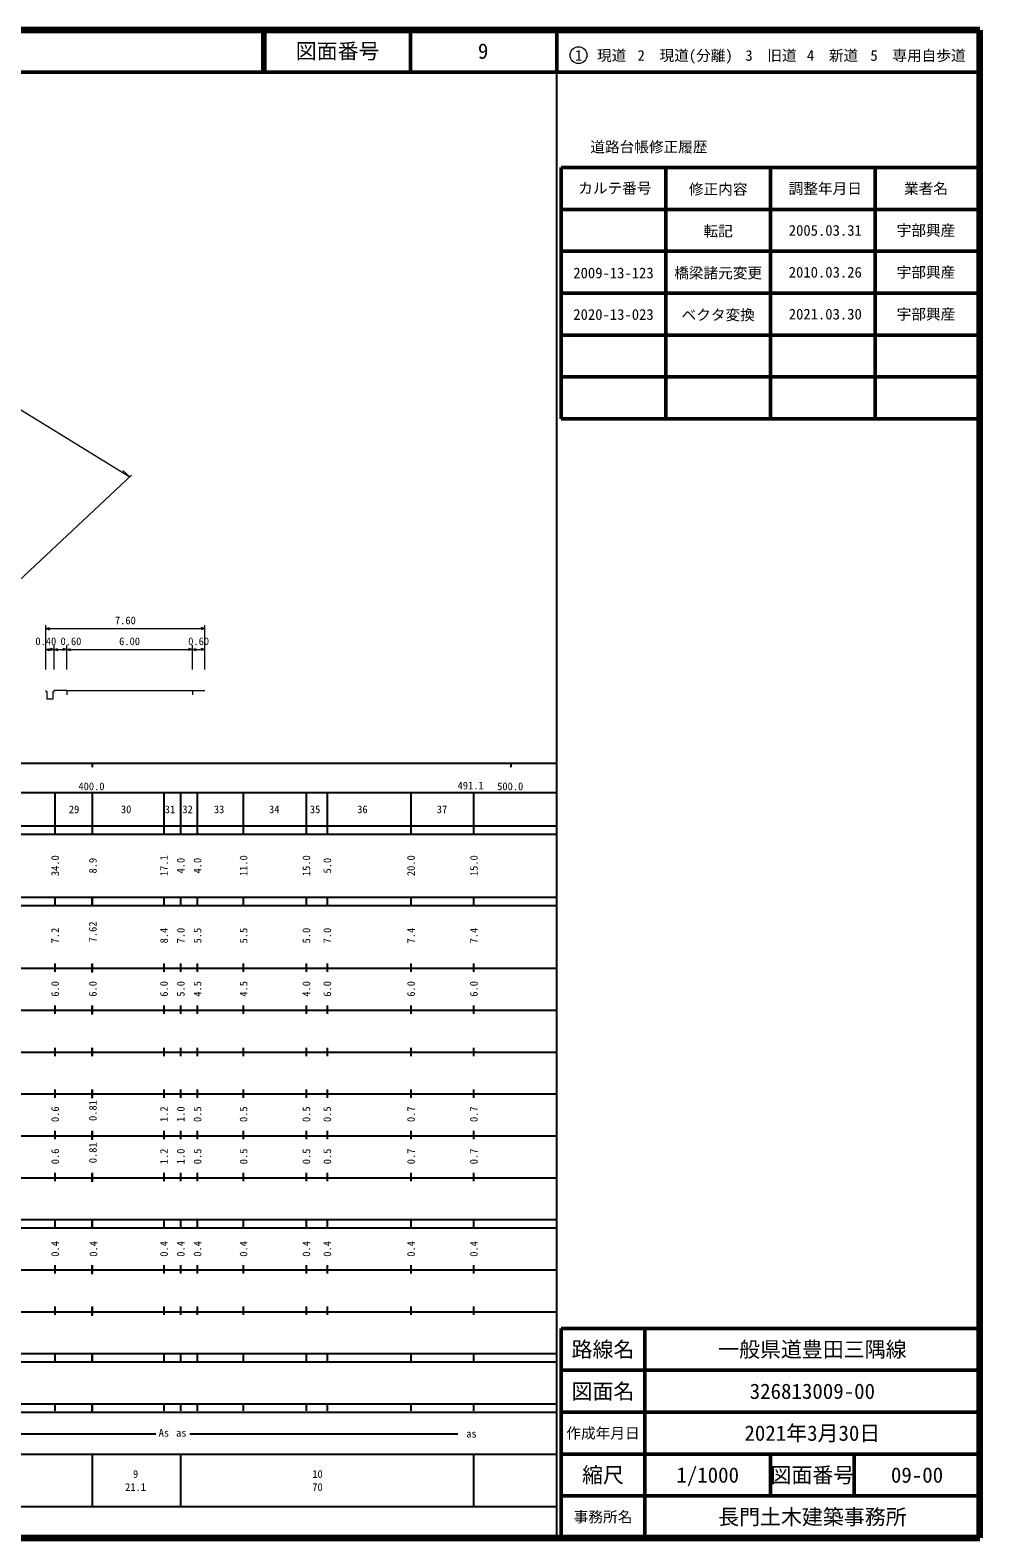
# Model space of a CAD drawing. Units: millimetres on the paper, with parts at other scales. Extents: x 40 to 680, y 20 to 380.
# Drawn here: x 453.2 to 680, y 20 to 380 of the extents above; entities that cross this region are included whole.
import ezdxf
from ezdxf.enums import TextEntityAlignment as Align

# ---------------------------------------------------------------- set-up
doc = ezdxf.new("R2010")
doc.units = ezdxf.units.MM
for name, color, linetype, lineweight in [('M-TTL', 2, 'Continuous', 140), ('M-TTL-BAND', 7, 'Continuous', 25), ('M-TTL-FRAM', 2, 'Continuous', 50), ('M-TTL-LINE', 7, 'Continuous', 50), ('M-TTL-TXT', 7, 'Continuous', 13), ('M-WORK', 1, 'Continuous', 13)]:
    doc.layers.add(name, color=color, linetype=linetype, lineweight=lineweight)
doc.styles.add('ＭＳ ゴシック', font='')
doc.styles.get('ＭＳ ゴシック').set_extended_font_data('MS Gothic')

msp = doc.modelspace()

# ---------------------------------------------------------------- linework, layer by layer
at = {"layer": 'M-TTL'}
for p, q in [((680, 380), (40, 380)), ((680, 20), (680, 380)), ((40, 20), (680, 20))]:
    msp.add_line(p, q, dxfattribs=at)
at = {"layer": 'M-TTL-BAND'}
for p, q in [((579, 20), (579, 370)), ((40, 205), (579, 205)), ((468, 205), (468, 204)), ((568, 205), (568, 204)), ((68, 198), (579, 198)), ((459.1, 198), (459.1, 188)), ((468, 198), (468, 188)), ((468, 198), (468, 188)), ((485.1, 198), (485.1, 188)), ((489.1, 198), (489.1, 188)), ((493.1, 198), (493.1, 188)), ((504.1, 198), (504.1, 188)), ((519.1, 198), (519.1, 188)), ((524.1, 198), (524.1, 188)), ((544.1, 198), (544.1, 188)), ((559.1, 198), (559.1, 188)), ((40, 190), (579, 190)), ((40, 188), (579, 188)), ((559.1, 190), (559.1, 189)), ((40, 173), (579, 173)), ((459.1, 173.079), (459.1, 171.047)), ((468, 173.067), (468, 171.035)), ((468, 171), (468, 173)), ((485.1, 173.079), (485.1, 171.047)), ((489.1, 173.079), (489.1, 171.047)), ((493.1, 173.079), (493.1, 171.047)), ((504.1, 173.079), (504.1, 171.047)), ((519.1, 173.079), (519.1, 171.047)), ((524.1, 173.079), (524.1, 171.047)), ((544.1, 173.079), (544.1, 171.047)), ((559.1, 173.079), (559.1, 171.047)), ((40, 171), (579, 171)), ((40, 156), (579, 156)), ((459.1, 157.13), (459.1, 155.13)), ((468, 157.13), (468, 155.13)), ((468, 155), (468, 157)), ((485.1, 157.13), (485.1, 155.13)), ((489.1, 157.13), (489.1, 155.13)), ((493.1, 157.13), (493.1, 155.13)), ((504.1, 157.13), (504.1, 155.13)), ((519.1, 157.13), (519.1, 155.13)), ((524.1, 157.13), (524.1, 155.13)), ((544.1, 157.13), (544.1, 155.13)), ((559.1, 157.13), (559.1, 155.13)), ((46, 146), (579, 146)), ((459.1, 147.141), (459.1, 145.141)), ((468, 147.141), (468, 145.141)), ((468, 145), (468, 147)), ((485.1, 147.141), (485.1, 145.141)), ((489.1, 147.141), (489.1, 145.141)), ((493.1, 147.141), (493.1, 145.141)), ((504.1, 147.141), (504.1, 145.141)), ((519.1, 147.141), (519.1, 145.141)), ((524.1, 147.141), (524.1, 145.141)), ((544.1, 147.141), (544.1, 145.141)), ((559.1, 147.141), (559.1, 145.141)), ((459.1, 136.984), (459.1, 134.984)), ((468, 135), (468, 137)), ((468, 136.984), (468, 134.984)), ((485.1, 136.984), (485.1, 134.984)), ((489.1, 136.984), (489.1, 134.984)), ((493.1, 136.984), (493.1, 134.984)), ((504.1, 136.984), (504.1, 134.984)), ((519.1, 136.984), (519.1, 134.984)), ((524.1, 136.984), (524.1, 134.984)), ((544.1, 136.984), (544.1, 134.984)), ((559.1, 136.984), (559.1, 134.984)), ((52, 136), (579, 136)), ((46, 126), (579, 126)), ((459.1, 127.078), (459.1, 125.078)), ((468, 127.078), (468, 125.078)), ((468, 125), (468, 127)), ((485.1, 127.078), (485.1, 125.078)), ((489.1, 127.078), (489.1, 125.078)), ((493.1, 127.078), (493.1, 125.078)), ((504.1, 127.078), (504.1, 125.078)), ((519.1, 127.078), (519.1, 125.078)), ((524.1, 127.078), (524.1, 125.078)), ((544.1, 127.078), (544.1, 125.078)), ((559.1, 127.078), (559.1, 125.078)), ((52, 116), (579, 116)), ((459.1, 117.169), (459.1, 115.169)), ((468, 117.169), (468, 115.169)), ((468, 115), (468, 117)), ((485.1, 117.169), (485.1, 115.169)), ((489.1, 117.169), (489.1, 115.169)), ((493.1, 117.169), (493.1, 115.169)), ((504.1, 117.169), (504.1, 115.169)), ((519.1, 117.169), (519.1, 115.169)), ((524.1, 117.169), (524.1, 115.169)), ((544.1, 117.169), (544.1, 115.169)), ((559.1, 117.169), (559.1, 115.169)), ((46, 106), (579, 106)), ((459.1, 107.178), (459.1, 105.178)), ((468, 107.178), (468, 105.178)), ((468, 105), (468, 107)), ((485.1, 107.178), (485.1, 105.178)), ((489.1, 107.178), (489.1, 105.178)), ((493.1, 107.178), (493.1, 105.178)), ((504.1, 107.178), (504.1, 105.178)), ((519.1, 107.178), (519.1, 105.178)), ((524.1, 107.178), (524.1, 105.178)), ((544.1, 107.178), (544.1, 105.178)), ((559.1, 107.178), (559.1, 105.178)), ((40, 96), (579, 96)), ((40, 94), (579, 94)), ((459.1, 96.188), (459.1, 94.157)), ((468, 96.188), (468, 94.157)), ((468, 94), (468, 96)), ((485.1, 96.188), (485.1, 94.157)), ((489.1, 96.188), (489.1, 94.157)), ((493.1, 96.188), (493.1, 94.157)), ((504.1, 96.188), (504.1, 94.157)), ((519.1, 96.188), (519.1, 94.157)), ((524.1, 96.188), (524.1, 94.157)), ((544.1, 96.188), (544.1, 94.157)), ((559.1, 96.188), (559.1, 94.157)), ((49, 84), (579, 84)), ((459.1, 85.084), (459.1, 83.084)), ((468, 85.084), (468, 83.084)), ((468, 83), (468, 85)), ((485.1, 85.084), (485.1, 83.084)), ((489.1, 85.084), (489.1, 83.084)), ((493.1, 85.084), (493.1, 83.084)), ((504.1, 85.084), (504.1, 83.084)), ((519.1, 85.084), (519.1, 83.084)), ((524.1, 85.084), (524.1, 83.084)), ((544.1, 85.084), (544.1, 83.084)), ((559.1, 85.084), (559.1, 83.084)), ((40, 74), (579, 74)), ((459.1, 75.257), (459.1, 73.257)), ((468, 75.257), (468, 73.257)), ((468, 73), (468, 75)), ((485.1, 75.257), (485.1, 73.257)), ((489.1, 75.257), (489.1, 73.257)), ((493.1, 75.257), (493.1, 73.257)), ((504.1, 75.257), (504.1, 73.257)), ((519.1, 75.257), (519.1, 73.257)), ((524.1, 75.257), (524.1, 73.257)), ((544.1, 75.257), (544.1, 73.257)), ((559.1, 75.257), (559.1, 73.257)), ((40, 64), (579, 64)), ((40, 62), (579, 62)), ((459.1, 64.185), (459.1, 62.155)), ((468, 64.185), (468, 62.155)), ((468, 62), (468, 64)), ((485.1, 64.185), (485.1, 62.155)), ((489.1, 64.185), (489.1, 62.155)), ((493.1, 64.185), (493.1, 62.155)), ((504.1, 64.185), (504.1, 62.155)), ((519.1, 64.185), (519.1, 62.155)), ((524.1, 64.185), (524.1, 62.155)), ((544.1, 64.185), (544.1, 62.155)), ((559.1, 64.185), (559.1, 62.155)), ((40, 52), (579, 52)), ((459.1, 52.164), (459.1, 50.298)), ((468, 52.164), (468, 50.298)), ((468, 50), (468, 52)), ((485.1, 52.164), (485.1, 50.298)), ((489.1, 52.164), (489.1, 50.298)), ((493.1, 52.164), (493.1, 50.298)), ((504.1, 52.164), (504.1, 50.298)), ((519.1, 52.164), (519.1, 50.298)), ((524.1, 52.164), (524.1, 50.298)), ((544.1, 52.164), (544.1, 50.298)), ((559.1, 52.164), (559.1, 50.298)), ((40, 50), (579, 50)), ((483.223, 44.742), (341.93, 44.742)), ((555.305, 44.742), (491.35, 44.742)), ((40, 40), (579, 40)), ((468, 40), (468, 27.5)), ((489.1, 40), (489.1, 27.5)), ((559.1, 40), (559.1, 27.5)), ((68, 27.5), (579, 27.5))]:
    msp.add_line(p, q, dxfattribs=at)
at = {"layer": 'M-TTL-FRAM'}
for p, q in [((580, 347.197), (580, 287.197)), ((580, 347.197), (680, 347.197)), ((580, 287.197), (680, 287.197)), ((680, 70), (580, 70)), ((580, 70), (580, 20))]:
    msp.add_line(p, q, dxfattribs=at)
at = {"layer": 'M-TTL-LINE'}
for p, q in [((508.747, 380), (508.747, 370)), ((509.247, 380), (509.247, 370)), ((543.997, 380), (543.997, 370)), ((579, 380), (579, 370)), ((40, 370), (680, 370)), ((605, 347.197), (605, 287.197)), ((630, 347.197), (630, 287.197)), ((655, 347.197), (655, 287.197)), ((580, 337.197), (680, 337.197)), ((580, 327.197), (680, 327.197)), ((580, 317.197), (680, 317.197)), ((580, 307.197), (680, 307.197)), ((580, 297.197), (680, 297.197)), ((600, 70), (600, 20)), ((680, 60), (580, 60)), ((680, 50), (580, 50)), ((680, 40), (580, 40)), ((630, 40), (630, 30)), ((650, 40), (650, 30)), ((680, 30), (580, 30))]:
    msp.add_line(p, q, dxfattribs=at)
at = {"layer": 'M-TTL-TXT'}
msp.add_circle((584.147, 374.034), 2, dxfattribs=at)
at = {"layer": 'M-WORK'}
for p, q in [((421.65, 221.583), (477.423, 273.76)), ((456.938, 227.306), (456.938, 237.929)), ((494.938, 227.306), (494.938, 237.929)), ((456.938, 237.098), (457.838, 237.348)), ((456.938, 237.098), (494.938, 237.098)), ((456.938, 237.098), (457.838, 236.848)), ((494.938, 237.098), (494.038, 237.348)), ((494.938, 237.098), (494.038, 236.848)), ((456.938, 232.112), (457.838, 232.362)), ((456.938, 232.112), (458.938, 232.112)), ((456.938, 232.112), (457.838, 231.862)), ((458.938, 232.112), (458.038, 232.362)), ((458.938, 232.112), (458.038, 231.862)), ((458.938, 227.306), (458.938, 233.112)), ((458.938, 232.112), (459.838, 232.362)), ((458.938, 232.112), (461.938, 232.112)), ((458.938, 232.112), (459.838, 231.862)), ((461.938, 232.112), (461.038, 232.362)), ((461.938, 232.112), (461.038, 231.862)), ((461.938, 227.306), (461.938, 233.112)), ((461.938, 232.112), (462.838, 232.362)), ((461.938, 232.112), (491.938, 232.112)), ((461.938, 232.112), (462.838, 231.862)), ((491.938, 232.112), (491.038, 232.362)), ((491.938, 232.112), (491.038, 231.862)), ((491.938, 227.306), (491.938, 233.112)), ((491.938, 232.112), (492.838, 232.362)), ((491.938, 232.112), (494.938, 232.112)), ((491.938, 232.112), (492.838, 231.862)), ((494.938, 232.112), (494.038, 232.362)), ((494.938, 232.112), (494.038, 231.862)), ((456.938, 222.306), (456.938, 222.056)), ((456.938, 222.056), (457.188, 222.056)), ((457.188, 222.056), (457.188, 220.306)), ((457.188, 220.306), (458.688, 220.306)), ((458.688, 220.306), (458.688, 222.056)), ((458.688, 222.056), (458.938, 222.056)), ((458.938, 222.056), (458.938, 222.306)), ((461.938, 222.306), (458.938, 222.306)), ((461.938, 222.306), (491.938, 222.306)), ((461.938, 222.306), (461.938, 221.306)), ((491.938, 222.306), (491.938, 221.306)), ((491.938, 222.306), (494.938, 222.306))]:
    msp.add_line(p, q, dxfattribs=at)
msp.add_lwpolyline([(367.283, 340.722), (476.987, 273.352), (475.333, 274.822)], dxfattribs=at)

# ---------------------------------------------------------------- texts
at = {"layer": 'M-TTL-BAND', "style": 'ＭＳ ゴシック'}
for s, p in [('400.0', (467.844, 199.445)), ('491.1', (558.393, 199.636)), ('500.0', (567.844, 199.445)), ('29', (463.689, 193.947)), ('30', (476.124, 193.947)), ('31', (486.579, 193.947)), ('32', (490.793, 193.947)), ('33', (498.314, 193.947)), ('34', (511.493, 193.947)), ('35', (521.249, 193.947)), ('36', (532.545, 193.947)), ('37', (551.555, 193.947)), ('As', (485.133, 45.091)), ('as', (489.273, 45.091)), ('as', (558.58, 44.874)), ('9', (478.371, 35.238)), ('10', (521.818, 35.238)), ('21.1', (478.371, 32.131)), ('70', (521.818, 32.131))]:
    msp.add_text(s, height=1.833, dxfattribs=at).set_placement(p, align=Align.MIDDLE_CENTER)
for s, p in [('34.0', (459.156, 180.5)), ('8.9', (468.156, 180.5)), ('17.1', (485.156, 180.5)), ('4.0', (489.156, 180.5)), ('4.0', (493.156, 180.5)), ('11.0', (504.156, 180.5)), ('15.0', (519.157, 180.5)), ('5.0', (524.157, 180.5)), ('20.0', (544.157, 180.5)), ('15.0', (559.157, 180.5)), ('7.62', (468.156, 164.677)), ('7.2', (459.156, 163.802)), ('8.4', (485.156, 163.802)), ('7.0', (489.156, 163.802)), ('5.5', (493.156, 163.802)), ('5.5', (504.156, 163.802)), ('5.0', (519.157, 163.802)), ('7.0', (524.157, 163.802)), ('7.4', (544.157, 163.802)), ('7.4', (559.157, 163.802)), ('6.0', (459.156, 151.075)), ('6.0', (468.156, 151.075)), ('6.0', (485.156, 151.075)), ('5.0', (489.156, 151.075)), ('4.5', (493.156, 151.075)), ('4.5', (504.156, 151.075)), ('4.0', (519.157, 151.075)), ('6.0', (524.157, 151.075)), ('6.0', (544.157, 151.075)), ('6.0', (559.157, 151.075)), ('0.6', (459.156, 121.153)), ('0.81', (468.156, 122.028)), ('1.2', (485.156, 121.153)), ('1.0', (489.156, 121.153)), ('0.5', (493.156, 121.153)), ('0.5', (504.156, 121.153)), ('0.5', (519.157, 121.153)), ('0.5', (524.157, 121.153)), ('0.7', (544.157, 121.153)), ('0.7', (559.157, 121.153)), ('0.6', (459.156, 111.075)), ('0.81', (468.156, 111.95)), ('1.2', (485.156, 111.075)), ('1.0', (489.156, 111.075)), ('0.5', (493.156, 111.075)), ('0.5', (504.156, 111.075)), ('0.5', (519.157, 111.075)), ('0.5', (524.157, 111.075)), ('0.7', (544.157, 111.075)), ('0.7', (559.157, 111.075)), ('0.4', (459.156, 88.991)), ('0.4', (468.308, 88.991)), ('0.4', (485.156, 88.991)), ('0.4', (489.156, 88.991)), ('0.4', (493.156, 88.991)), ('0.4', (504.156, 88.991)), ('0.4', (519.157, 88.991)), ('0.4', (524.157, 88.991)), ('0.4', (544.157, 88.991)), ('0.4', (559.157, 88.991))]:
    msp.add_text(s, height=1.833, rotation=90, dxfattribs=at).set_placement(p, align=Align.MIDDLE_CENTER)
at = {"layer": 'M-TTL-TXT', "style": 'ＭＳ ゴシック'}
for s, height, p in [('図面番号', 3.666, (526.622, 375)), ('9', 3.666, (561.372, 375)), ('1\u3000現道', 2.566, (589.448, 373.958)), ('2\u3000現道(分離)', 2.566, (609.619, 373.958)), ('3\u3000旧道', 2.566, (630.121, 373.958)), ('4\u3000新道', 2.566, (644.824, 373.958)), ('5\u3000専用自歩道', 2.566, (665.228, 373.958)), ('道路台帳修正履歴', 2.566, (600.968, 352.113)), ('カルテ番号', 2.566, (592.839, 342.277)), ('修正内容', 2.566, (617.509, 342.023)), ('調整年月日', 2.566, (643.089, 342.197)), ('業者名', 2.566, (667.134, 342.197)), ('転記', 2.566, (617.509, 332.023)), ('2005.03.31', 2.566, (643.089, 332.197)), ('宇部興産', 2.566, (667.134, 332.197)), ('2009-13-123', 2.566, (592.509, 322.023)), ('橋梁諸元変更', 2.566, (617.509, 322.023)), ('2010.03.26', 2.566, (643.089, 322.197)), ('宇部興産', 2.566, (667.134, 322.197)), ('2020-13-023', 2.566, (592.509, 312.109)), ('ベクタ変換', 2.566, (617.509, 312.023)), ('2021.03.30', 2.566, (643.089, 312.197)), ('宇部興産', 2.566, (667.134, 312.197)), ('路線名', 3.666, (590, 65)), ('一般県道豊田三隅線', 3.666, (640, 65)), ('図面名', 3.666, (590, 55)), ('326813009-00', 3.666, (640, 55)), ('2021年3月30日', 3.666, (640, 45)), ('作成年月日', 2.566, (590, 45)), ('縮尺', 3.666, (590, 35)), ('1/1000', 3.666, (615, 35)), ('図面番号', 3.666, (640, 35)), ('09-00', 3.666, (665, 35)), ('事務所名', 2.566, (590, 25)), ('長門土木建築事務所', 3.666, (640, 25))]:
    msp.add_text(s, height=height, dxfattribs=at).set_placement(p, align=Align.MIDDLE_CENTER)
at = {"layer": 'M-WORK', "style": 'ＭＳ ゴシック'}
for s, p in [('7.60', (475.938, 237.598)), ('0.40', (456.938, 232.62)), ('0.60', (462.938, 232.612)), ('6.00', (476.938, 232.612)), ('0.60', (493.438, 232.612))]:
    msp.add_text(s, height=1.833, dxfattribs=at).set_placement(p, align=Align.BOTTOM_CENTER)

doc.saveas('drawing.dxf')
